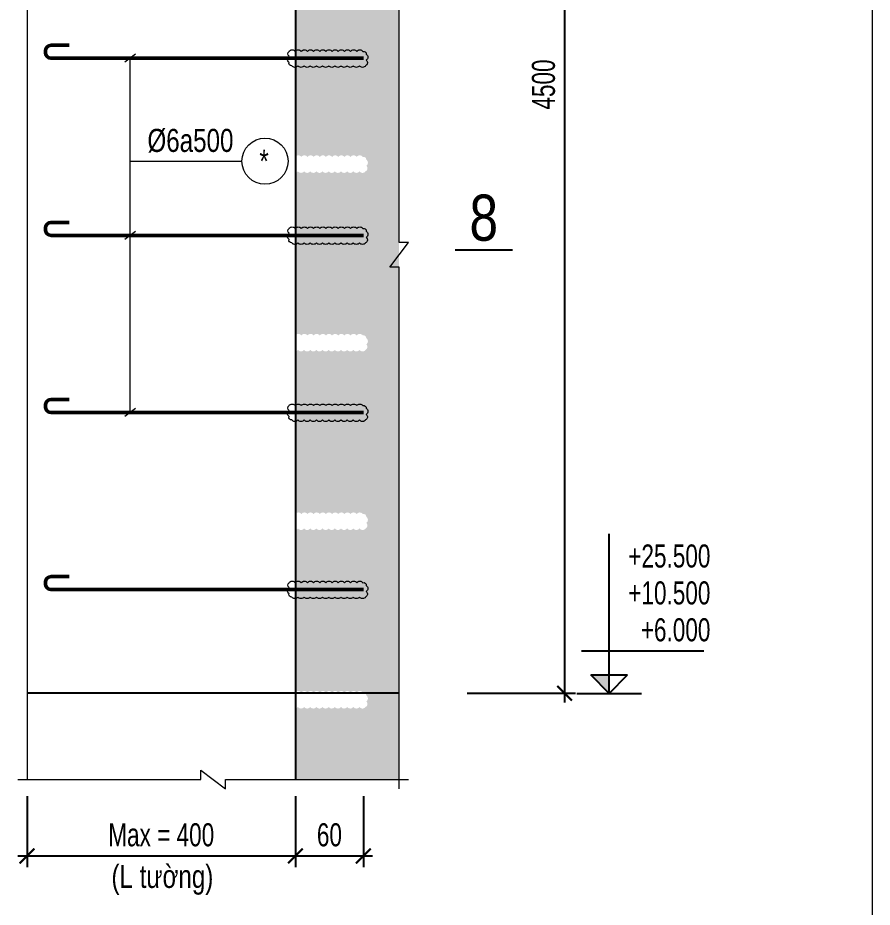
# Model space of a CAD drawing. Header units: millimetres. Extents: x 0 to 84100, y 0 to 158663.
# Drawn here: x 14608 to 16923, y 1786 to 4196 of the extents above; entities that cross this region are included whole.
import ezdxf
from ezdxf.enums import TextEntityAlignment as Align

# ---------------------------------------------------------------- set-up
doc = ezdxf.new("R2010")
doc.units = ezdxf.units.MM
doc.header["$LTSCALE"] = 800
doc.header["$MEASUREMENT"] = 0
doc.layers.get('DEFPOINTS').update_dxf_attribs({"color": 87})
for name, color, linetype in [('CDC.02.DIM', 1, 'Continuous'), ('CDC.03.BORDER', 3, 'Continuous'), ('CDC.06.TEXT', 2, 'Continuous'), ('CDC.10.HATCH', 9, 'Continuous')]:
    doc.layers.add(name, color=color, linetype=linetype)
for name, color, linetype, lineweight in [('CDC.05.STEEL', 4, 'Continuous', 50), ('CDC.11.NOTE', 8, 'Continuous', 18), ('CDC.14.STEELNUM', 9, 'Continuous', 18)]:
    doc.layers.add(name, color=color, linetype=linetype, lineweight=lineweight)
doc.styles.add('KC_BIGTEXT', font='arial.ttf', dxfattribs={"width": 0.7})
doc.styles.add('KC_SMTEXT', font='arial.ttf', dxfattribs={"width": 0.7})
doc.styles.add('KCS_SMTEXT', font='arial.ttf', dxfattribs={"width": 0.7})
doc.dimstyles.new('KCS_DIM25', dxfattribs={"dimtxt": 62.5, "dimasz": 40, "dimexe": 30, "dimexo": 0, "dimgap": 25, "dimtad": 1, "dimdec": 0, "dimzin": 13, "dimdsep": 46, "dimtxsty": 'KCS_SMTEXT', "dimblk": 'ARCHTICK', "dimcen": 0, "dimdle": 25, "dimclrd": 1, "dimclre": 1, "dimclrt": 2, "dimadec": 0, "dimazin": 0, "dimtfac": 1, "dimtdec": 0, "dimtix": 1, "dimtmove": 2, "dimatfit": 3, "dimfxl": 1, "dimtolj": 1, "dimtzin": 13, "dimarcsym": 0})

# ---------------------------------------------------------------- blocks, each defined once
blk = doc.blocks.new('_ArchTick')
at = {"color": 0, "linetype": 'ByBlock', "const_width": 0.15}
blk.add_lwpolyline([(-0.5, -0.5), (0.5, 0.5)], dxfattribs=at)
blk = doc.blocks.new('*D642')
at = {"layer": 'CDC.02.DIM', "color": 1, "lineweight": -2, "ltscale": 0.5, "transparency": 16777216}
for p, q in [((16089.64995744066, 5690.172116242846), (16089.64995744067, 2340.444304200851)), ((15826.13092523246, 5665.172116242846), (16119.64995744066, 5665.172116242846)), ((15826.13092523246, 2365.444304200851), (16119.64995744067, 2365.444304200851))]:
    blk.add_line(p, q, dxfattribs=at)
at = {"layer": 'DEFPOINTS', "color": 0, "ltscale": 0.5, "transparency": 16777216}
for p in [(15826.13092523246, 5665.172116242846), (15826.13092523246, 2365.444304200851), (16089.64995744067, 2365.444304200851)]:
    blk.add_point(p, dxfattribs=at)
at = {"layer": 'CDC.02.DIM', "color": 1, "lineweight": -2, "ltscale": 0.5, "transparency": 16777216, "xscale": 40, "yscale": 40, "zscale": 40}
for p, rotation in [((16089.64995744066, 5665.172116242846), 90), ((16089.64995744067, 2365.444304200851), 270)]:
    blk.add_blockref('_ArchTick', p, dxfattribs=dict(at, rotation=rotation))
at = {"layer": 'CDC.02.DIM', "color": 2, "ltscale": 0.5, "transparency": 16777216, "insert": (16032.73914570806, 4015.308210221843), "char_height": 62.5, "attachment_point": 5, "rotation": 90, "style": 'KCS_SMTEXT'}
blk.add_mtext('\\A1;{\\C7;4500}', dxfattribs=at)
blk = doc.blocks.new('*D644')
at = {"layer": 'CDC.02.DIM', "color": 1, "lineweight": -2, "ltscale": 0.5, "transparency": 16777216}
for p, q in [((15360.61558269048, 2086.84041742704), (15360.61558269048, 1894.50111978178)), ((15544.58914449057, 2086.84041742704), (15544.58914449057, 1894.50111978178)), ((15335.61558269048, 1924.50111978178), (15569.58914449057, 1924.50111978178))]:
    blk.add_line(p, q, dxfattribs=at)
at = {"layer": 'DEFPOINTS', "color": 0, "ltscale": 0.5, "transparency": 16777216}
for p in [(15360.61558269048, 2086.84041742704), (15544.58914449057, 2086.84041742704), (15544.58914449057, 1924.50111978178)]:
    blk.add_point(p, dxfattribs=at)
at = {"layer": 'CDC.02.DIM', "color": 1, "lineweight": -2, "ltscale": 0.5, "transparency": 16777216, "xscale": 40, "yscale": 40, "zscale": 40, "rotation": 180}
blk.add_blockref('_ArchTick', (15360.61558269048, 1924.50111978178), dxfattribs=at)
at = {"layer": 'CDC.02.DIM', "color": 1, "lineweight": -2, "ltscale": 0.5, "transparency": 16777216, "xscale": 40, "yscale": 40, "zscale": 40}
blk.add_blockref('_ArchTick', (15544.58914449057, 1924.50111978178), dxfattribs=at)
at = {"layer": 'CDC.02.DIM', "color": 2, "ltscale": 0.5, "transparency": 16777216, "insert": (15452.60236359053, 1981.411931514386), "char_height": 62.5, "attachment_point": 5, "style": 'KCS_SMTEXT'}
blk.add_mtext('\\A1;{\\C7;60}', dxfattribs=at)
blk = doc.blocks.new('*D645')
at = {"layer": 'CDC.02.DIM', "color": 1, "lineweight": -2, "ltscale": 0.5, "transparency": 16777216}
for p, q in [((14633.43640927403, 2086.84041742704), (14633.43640927403, 1894.501120121247)), ((15360.6155183971, 2086.84041742704), (15360.6155183971, 1894.501120121247)), ((14608.43640927403, 1924.501120121247), (15385.6155183971, 1924.501120121247))]:
    blk.add_line(p, q, dxfattribs=at)
at = {"layer": 'DEFPOINTS', "color": 0, "ltscale": 0.5, "transparency": 16777216}
for p in [(14633.43640927403, 2086.84041742704), (15360.6155183971, 2086.84041742704), (15360.6155183971, 1924.501120121247)]:
    blk.add_point(p, dxfattribs=at)
at = {"layer": 'CDC.02.DIM', "color": 1, "lineweight": -2, "ltscale": 0.5, "transparency": 16777216, "xscale": 40, "yscale": 40, "zscale": 40, "rotation": 180}
blk.add_blockref('_ArchTick', (14633.43640927403, 1924.501120121247), dxfattribs=at)
at = {"layer": 'CDC.02.DIM', "color": 1, "lineweight": -2, "ltscale": 0.5, "transparency": 16777216, "xscale": 40, "yscale": 40, "zscale": 40}
blk.add_blockref('_ArchTick', (15360.6155183971, 1924.501120121247), dxfattribs=at)
at = {"layer": 'CDC.02.DIM', "color": 2, "ltscale": 0.5, "transparency": 16777216, "insert": (14997.02596383556, 1981.411931853853), "char_height": 62.5, "attachment_point": 5, "style": 'KCS_SMTEXT'}
blk.add_mtext('\\A1;{\\C7;Max = 400}', dxfattribs=at)
blk = doc.blocks.new('COS_CD')
at = {"layer": 'CDC.10.HATCH'}
blk.add_hatch(color=256, dxfattribs=at).paths.add_polyline_path([(37.5, 50), (87.5, 0), (87.5, 50)])
at = {"layer": 'CDC.02.DIM'}
for p, q in [((37.5, 50), (137.5, 50)), ((87.5, 0), (37.5, 50)), ((87.5, 0), (87.5, 50)), ((87.5, 0), (137.5, 50)), ((0, 0), (175, 0))]:
    blk.add_line(p, q, dxfattribs=at)

msp = doc.modelspace()

# ---------------------------------------------------------------- hatches: boundary and pattern name
at = {"layer": 'CDC.10.HATCH', "ltscale": 800}
h = msp.add_hatch(dxfattribs=at)
h.set_pattern_fill('BETONG', color=256, scale=16.66666666666666)
h.set_pattern_definition([(45, (-286891.1529589925, -58255.66168071199), (-94.28090415820631, 94.28090415820634), []), (45, (-286828.6529589925, -58255.66168071199), (-94.28090415820631, 94.28090415820634), []), (49.99999999999999, (-286891.1529589925, -58255.66168071199), (119.5433637667922, -10.45868916376585), [12.5, -137.5]), (355, (-286891.1529589925, -58255.66168071199), (-23.12522226883333, 125.3653556166686), [10, -110]), (100.4514, (-286881.1910123258, -58256.53323737867), (96.41823028567026, 114.9065903434923), [10.62336499999991, -116.8570186666659]), (46.18420000000002, (-286891.1529589925, -58222.3283473785), (177.8735081042741, -27.58650238816968), [18.74999999999989, -206.2499999999991]), (96.63559999999998, (-286876.3301681593, -58224.62723187832), (155.7771175914505, 162.352978483407), [15.9350479999999, -175.2854999999984]), (351.1842, (-286891.1529589925, -58222.3283473785), (155.7769908556045, 162.3531001542208), [15, -165]), (21, (-286874.4862923259, -58230.66168071199), (99.48450868641028, -67.10314844422314), [12.5, -137.5]), (326.0000000000001, (-286874.4862923259, -58230.66168071199), (40.55255532026362, 120.8583408411422), [10, -110]), (71.4514, (-286866.1959201592, -58236.25361504508), (140.0371047635817, 53.75508278499206), [10.623365, -116.8570186666667]), (37.50000000000001, (-286891.1529589925, -58255.66168071199), (2.026642552881778, 55.48230897188525), [0, -108.6666666666667, 0, -111.6666666666667, 0, -110.4166666666667]), (7.499999999999999, (-286891.1529589925, -58255.66168071199), (43.84492290702477, 65.7352853137267), [0, -63.66666666666666, 0, -106.1666666666667, 0, -42.08333333333333]), (327.5, (-286928.3196256594, -58255.66168071199), (88.97040602873484, -3.7591452890633), [0, -41.66666666666666, 0, -130, 0, -172.5]), (317.5, (-286944.9862923259, -58255.66168071199), (97.19769489039771, 16.68416372205294), [0, -54.16666666666666, 0, -86.33333333333333, 0, -122.5])])
edge = h.paths.add_edge_path()
edge.add_line((15360.61568050636, 2131.764773163974), (15641.47897741702, 2131.764773163974))
edge.add_line((15641.47897741702, 2131.764773163974), (15641.47897741702, 5875.213353071857))
edge.add_line((15641.47897741702, 5875.213353071857), (15360.6156805059, 5875.213353071857))
edge.add_line((15360.6156805059, 5875.213353071857), (15360.6156805059, 5755.640856729849))
edge.add_arc((15368.19189802781, 5748.851649801276), 10.17312157882628, 35.00000184134399, 138.135817753867, ccw=False)
edge.add_arc((15384.85856451178, 5748.851650061115), 10.17312157960868, 34.99999629378789, 144.9999999491505, ccw=False)
edge.add_arc((15401.52523156107, 5748.851649514894), 10.1731215791138, 35.000000469602014, 144.9999999487204, ccw=False)
edge.add_arc((15418.1918981852, 5748.851649575896), 10.17312157944848, 35.00000362635848, 144.9999999496876, ccw=False)
edge.add_arc((15434.85856448757, 5748.85165009604), 10.1731215791407, 34.99999647372931, 144.9999999487204, ccw=False)
edge.add_arc((15451.52523151869, 5748.851649575896), 10.17312157936306, 35.00000404564821, 144.9999999502247, ccw=False)
edge.add_arc((15468.19189777822, 5748.851650157041), 10.17312157897436, 34.99999497640522, 144.9999999492575, ccw=False)
edge.add_arc((15484.85856496161, 5748.851649418968), 10.17312157933035, 35.000001786340704, 144.9999999496876, ccw=False)
edge.add_arc((15501.52523145164, 5748.851649671822), 10.17312157929812, 35.0000038068369, 144.9999999507617, ccw=False)
edge.add_arc((15518.19189773584, 5748.851650218043), 10.17312157912413, 34.99999629206968, 144.9999999507617, ccw=False)
edge.add_arc((15534.85856478513, 5748.851649671822), 10.17312157895771, 35.000001732197575, 144.9999999518359, ccw=False)
edge.add_arc((15545.27719745171, 5747.749952991988), 7.243418385274582, -3.2683985106805835, 106.73160764323521, ccw=False)
edge.add_arc((15546.67377051329, 5739.003648140497), 10.17312162064315, -54.99999457970131, 54.999996995129095, ccw=False)
edge.add_arc((15546.39688787414, 5723.907266691356), 9.115630203625196, -62.10496386050471, 47.89504298411492, ccw=False)
edge.add_arc((15542.32833203571, 5721.685879776749), 10.17312157933071, 215.0000007262462, 324.99999693312367, ccw=False)
edge.add_arc((15525.66166543765, 5721.685879678029), 10.17312157938994, 215.0000000497753, 324.9999999507618, ccw=False)
edge.add_arc((15508.99499877114, 5721.685879678029), 10.17312157911736, 215.0000007571855, 324.9999999492575, ccw=False)
edge.add_arc((15492.32833217588, 5721.685879575118), 10.17312157972264, 214.9999993418281, 324.99999995119185, ccw=False)
edge.add_arc((15475.66166543719, 5721.685879678029), 10.1731215788816, 215.0000000502054, 324.9999999492575, ccw=False)
edge.add_arc((15458.99499877068, 5721.685879678029), 10.17312157903879, 215.0000040466153, 324.9999999518359, ccw=False)
edge.add_arc((15442.32833251162, 5721.685879096884), 10.17312157915935, 214.9999960528284, 324.9999999492575, ccw=False)
edge.add_arc((15425.66166543765, 5721.685879678029), 10.17312157938994, 215.0000000497753, 324.9999999507618, ccw=False)
edge.add_arc((15408.99499877114, 5721.685879678029), 10.17312157913244, 215.0000000487013, 324.9999999487204, ccw=False)
edge.add_arc((15392.32833210416, 5721.685879678495), 10.17312157913244, 215.0000000512796, 324.9999999507618, ccw=False)
edge.add_arc((15375.66166543765, 5721.685879678495), 10.17312157936306, 215.0000040456481, 324.9999999502246, ccw=False)
edge.add_arc((15358.99499959816, 5721.685879696655), 10.1731215790133, 279.166853620337, 324.9999958253312, ccw=False)
edge.add_line((15360.6156805059, 5711.642683190788), (15360.6156805059, 5271.71493080401))
edge.add_arc((15368.19189802781, 5264.925723874971), 10.17312157928824, 35.00000250062601, 138.1358177514256, ccw=False)
edge.add_arc((15384.85856444473, 5264.925724231201), 10.17312157911931, 34.99999605282841, 144.9999999492575, ccw=False)
edge.add_arc((15401.52523151869, 5264.925723650056), 10.17312157936801, 35.00000159479748, 144.9999999507617, ccw=False)
edge.add_arc((15418.19189802781, 5264.925723874971), 10.17312157906222, 35.00000208284058, 144.9999999492575, ccw=False)
edge.add_arc((15434.85856448757, 5264.925724170665), 10.17312157915935, 34.999996054869825, 144.9999999507617, ccw=False)
edge.add_arc((15451.52523156107, 5264.92572358952), 10.17312157907733, 35.00000446278938, 144.9999999518359, ccw=False)
edge.add_arc((15468.19189777775, 5264.925724231667), 10.1731215789913, 34.99999580929051, 144.9999999503316, ccw=False)
edge.add_arc((15484.85856487639, 5264.925723614666), 10.17312157956314, 35.00000071056161, 144.9999999496876, ccw=False)
edge.add_arc((15501.52523147585, 5264.925723711058), 10.17312157888718, 35.000002967613625, 144.9999999492575, ccw=False)
edge.add_arc((15518.19189784574, 5264.92572413481), 10.17312157974828, 34.999997792616284, 144.9999999517289, ccw=False)
edge.add_arc((15534.85856474182, 5264.925723806984), 10.17312157855058, 35.00000582411059, 144.9999999488273, ccw=False)
edge.add_arc((15545.27719750246, 5263.824027861498), 7.243418399130195, -3.26840645779032, 106.7316118296581, ccw=False)
edge.add_arc((15546.67377042715, 5255.077722112677), 10.17312158723814, -54.99999615631742, 54.999996156003704, ccw=False)
edge.add_arc((15546.39688745737, 5239.981340579252), 9.115630233555375, -62.1049583177429, 47.89504238040638, ccw=False)
edge.add_arc((15542.32833215399, 5237.759953681409), 10.17312157933736, 214.999999560658, 324.9999994716351, ccw=False)
edge.add_arc((15525.66166543719, 5237.759953752189), 10.17312157913244, 215.0000000512797, 324.9999999512989, ccw=False)
edge.add_arc((15508.99499877114, 5237.759953752189), 10.17312157913244, 215.0000000487013, 324.9999999487204, ccw=False)
edge.add_arc((15492.32833210416, 5237.759953752189), 10.17312157913244, 215.0000000507425, 324.99999995129883, ccw=False)
edge.add_arc((15475.66166543765, 5237.759953752189), 10.17312157938994, 215.0000000492383, 324.9999999502247, ccw=False)
edge.add_arc((15458.99499877068, 5237.759953752189), 10.17312157903879, 215.0000040466153, 324.9999999518359, ccw=False)
edge.add_arc((15442.32833251162, 5237.759953171044), 10.17312157915935, 214.9999960533655, 324.99999994872036, ccw=False)
edge.add_arc((15425.66166543765, 5237.759953752189), 10.17312157938994, 215.0000000503125, 324.99999995022466, ccw=False)
edge.add_arc((15408.99499877114, 5237.759953752189), 10.17312157913244, 215.0000000492383, 324.9999999492575, ccw=False)
edge.add_arc((15392.32833210463, 5237.759953752189), 10.17312157909391, 214.9999996325271, 324.9999999487204, ccw=False)
edge.add_arc((15375.66166539528, 5237.759953812725), 10.17312157936306, 215.0000040456481, 324.9999999502246, ccw=False)
edge.add_arc((15358.99499950223, 5237.759953755449), 10.17312157920083, 279.16685416738414, 324.99999634850326, ccw=False)
edge.add_line((15360.6156805059, 5227.716757264949), (15360.6156805059, 4787.789004877704))
edge.add_arc((15368.19189802781, 4780.999797948665), 10.1731215791547, 35.000002087030396, 138.1358177519139, ccw=False)
edge.add_arc((15384.8585644871, 4780.999798244826), 10.17312157938346, 34.99999605282841, 144.9999999502247, ccw=False)
edge.add_arc((15401.52523156107, 4780.999797663681), 10.17312157909906, 35.00000005074253, 144.9999999512988, ccw=False)
edge.add_arc((15418.19189822758, 4780.999797664146), 10.17312157903879, 35.00000404661529, 144.9999999518359, ccw=False)
edge.add_arc((15434.85856448664, 4780.999798245291), 10.17312157915935, 34.99999605282841, 144.9999999492575, ccw=False)
edge.add_arc((15451.5252315606, 4780.999797664146), 10.17312157907883, 35.0000040471524, 144.9999999512988, ccw=False)
edge.add_arc((15468.19189782012, 4780.999798244826), 10.17312157963945, 34.99999646749819, 144.9999999491505, ccw=False)
edge.add_arc((15484.85856485171, 4780.999797724216), 10.17312157907048, 35.0000015931862, 144.9999999497945, ccw=False)
edge.add_arc((15501.5252313613, 4780.999797948665), 10.17312157936778, 34.999998257562595, 144.9999999502247, ccw=False)
edge.add_arc((15518.19189821035, 4780.999797687895), 10.17312157924401, 35.0000011245873, 144.9999999481833, ccw=False)
edge.add_arc((15534.8585647679, 4780.999797844357), 10.17312157911006, 35.000000403426895, 144.9999999512988, ccw=False)
edge.add_arc((15545.27719744006, 4779.898100933089), 7.24341838461932, -3.268392199388984, 106.73160657158951, ccw=False)
edge.add_arc((15546.67377098734, 4771.151796595223), 10.17312159975699, -54.99999994739392, 54.9999999473938, ccw=False)
edge.add_arc((15546.39688747414, 4756.055414656206), 9.115630228275748, -62.10495573305042, 47.89504243799189, ccw=False)
edge.add_arc((15542.32833227273, 4753.834027585603), 10.17312157924387, 214.9999983971111, 325.00000201218785, ccw=False)
edge.add_arc((15525.66166543765, 4753.834027826349), 10.17312157938994, 215.0000000497753, 324.9999999507618, ccw=False)
edge.add_arc((15508.99499877114, 4753.834027826349), 10.17312157913244, 215.0000000487013, 324.9999999487204, ccw=False)
edge.add_arc((15492.32833210416, 4753.834027826349), 10.17312157913244, 215.0000000512796, 324.9999999507618, ccw=False)
edge.add_arc((15475.66166543765, 4753.834027826349), 10.17312157938994, 215.0000000497753, 324.99999994968755, ccw=False)
edge.add_arc((15458.99499877068, 4753.834027825884), 10.17312157903879, 215.0000040466153, 324.9999999518359, ccw=False)
edge.add_arc((15442.32833251162, 4753.834027244739), 10.17312157915935, 214.9999960528284, 324.9999999492575, ccw=False)
edge.add_arc((15425.66166543765, 4753.834027826349), 10.17312157938994, 215.0000000497753, 324.9999999507618, ccw=False)
edge.add_arc((15408.99499877114, 4753.834027826349), 10.17312157913244, 215.0000000487013, 324.9999999487204, ccw=False)
edge.add_arc((15392.32833210416, 4753.834027826349), 10.17312157913244, 215.0000000512796, 324.9999999507618, ccw=False)
edge.add_arc((15375.66166543765, 4753.834027826349), 10.17312157936306, 215.0000040456481, 324.9999999502246, ccw=False)
edge.add_arc((15358.99499959816, 4753.834027844976), 10.1731215790133, 279.166853620337, 324.9999958253312, ccw=False)
edge.add_line((15360.6156805059, 4743.790831339109), (15360.6156805059, 4303.86307895233))
edge.add_arc((15368.19189802781, 4297.073872022826), 10.17312157929577, 35.000006085588495, 138.1358177514256, ccw=False)
edge.add_arc((15384.85856407965, 4297.073872900597), 10.17312157915418, 34.9999913888642, 144.9999999492575, ccw=False)
edge.add_arc((15401.52523162859, 4297.073871640983), 10.17312157946194, 35.000004713739486, 144.9999999496876, ccw=False)
edge.add_arc((15418.19189782059, 4297.073872319452), 10.17312157906695, 34.99999938318808, 144.9999999518359, ccw=False)
edge.add_arc((15434.85856455462, 4297.073872222594), 10.17312157909777, 35.00000071679261, 144.9999999492575, ccw=False)
edge.add_arc((15451.52523115361, 4297.073872319452), 10.17312157938549, 35.00000046122261, 144.9999999502247, ccw=False)
edge.add_arc((15468.19189777822, 4297.073872379522), 10.17312157893524, 34.99999605433271, 144.9999999492575, ccw=False)
edge.add_arc((15484.85856485171, 4297.073871797911), 10.17312157942333, 35.00000004977528, 144.9999999502247, ccw=False)
edge.add_arc((15501.52523151869, 4297.073871798377), 10.1731215790037, 35.0000015946905, 144.9999999518359, ccw=False)
edge.add_arc((15518.19189802781, 4297.073872022826), 10.17312157927925, 34.99999958214357, 144.9999999507617, ccw=False)
edge.add_arc((15534.85856474182, 4297.073871954839), 10.17312157892679, 35.00000616895261, 144.9999999492575, ccw=False)
edge.add_arc((15545.27719750153, 4295.97217608479), 7.24341838475811, -3.268406271735728, 106.7316121444249, ccw=False)
edge.add_arc((15546.67377045555, 4287.225870305701), 10.17312160694172, -54.999996593610376, 54.99999659330922, ccw=False)
edge.add_arc((15546.3968874448, 4272.129488704755), 9.115630219789768, -62.10495281371698, 47.89504247595289, ccw=False)
edge.add_arc((15542.32833239148, 4269.908101490262), 10.17312157918378, 214.9999972309857, 325.0000045506992, ccw=False)
edge.add_arc((15525.66166543765, 4269.90810190051), 10.17312157938994, 215.0000000497753, 324.9999999507618, ccw=False)
edge.add_arc((15508.99499877114, 4269.908101900044), 10.17312157906567, 215.0000000487012, 324.9999999497945, ccw=False)
edge.add_arc((15492.32833210463, 4269.90810190051), 10.17312157914468, 215.0000029666464, 324.9999999487204, ccw=False)
edge.add_arc((15475.66166573474, 4269.908101476292), 10.17312157934304, 214.9999977993845, 324.9999999502246, ccw=False)
edge.add_arc((15458.99499883866, 4269.908101803652), 10.17312157932651, 215.0000037900781, 324.99999995022466, ccw=False)
edge.add_arc((15442.32833255306, 4269.908101259294), 10.17312157894414, 214.9999952319752, 324.9999999497946, ccw=False)
edge.add_arc((15425.66166539574, 4269.908101960114), 10.17312157934765, 215.0000008721328, 324.9999999502247, ccw=False)
edge.add_arc((15408.99499881258, 4269.908101840905), 10.173121579499, 214.9999992274179, 324.9999999502247, ccw=False)
edge.add_arc((15392.32833206272, 4269.908101959649), 10.17312157836035, 215.0000037872857, 324.9999999504387, ccw=False)
edge.add_arc((15375.66166577712, 4269.908101416222), 10.173121579169, 215.0000003073867, 324.99999995129883, ccw=False)
edge.add_arc((15358.99499950409, 4269.908101904235), 10.17312157967341, 279.1668541562964, 324.9999963389427, ccw=False)
edge.add_line((15360.6156805059, 4259.864905413269), (15360.6156805059, 3819.937153026025))
edge.add_arc((15368.19189802781, 3813.147946096986), 10.17312157915025, 35.00000290992489, 138.1358177514256, ccw=False)
edge.add_arc((15384.85856440375, 3813.147946512821), 10.17312157937505, 34.99999923418608, 144.999999952266, ccw=False)
edge.add_arc((15401.52523115315, 3813.147946394078), 10.17312157898796, 34.9999964626644, 144.9999999497945, ccw=False)
edge.add_arc((15418.19189818474, 3813.147945872537), 10.17312157918332, 35.00000763114781, 144.9999999487204, ccw=False)
edge.add_arc((15434.85856407965, 3813.147946974757), 10.17312157962339, 34.99999246689862, 144.9999999491505, ccw=False)
edge.add_arc((15451.52523151869, 3813.147945872537), 10.17312157850201, 35.00000159619481, 144.9999999514058, ccw=False)
edge.add_arc((15468.19189802734, 3813.147946096986), 10.17312157955637, 35.00000209079002, 144.9999999491505, ccw=False)
edge.add_arc((15484.85856448664, 3813.147946394078), 10.17312157931223, 34.999996463738626, 144.9999999502247, ccw=False)
edge.add_arc((15501.52523151869, 3813.147945872071), 10.17312157946755, 35.00000763168481, 144.9999999496876, ccw=False)
edge.add_arc((15518.19189741314, 3813.147946975223), 10.17312157855927, 34.99999287705782, 144.9999999514058, ccw=False)
edge.add_arc((15534.85856480981, 3813.147945932142), 10.17312157918396, 35.00000729887478, 144.9999999512988, ccw=False)
edge.add_arc((15545.27719750572, 3812.046250241372), 7.24341838511821, -3.268402920386677, 106.73161256690909, ccw=False)
edge.add_arc((15546.67377087698, 3803.29994464296), 10.17312158078206, -55.00000089256548, 54.9999991850338, ccw=False)
edge.add_arc((15546.39688714678, 3788.203562655981), 9.115630250445953, -62.10495731073303, 47.89504197923691, ccw=False)
edge.add_arc((15542.32833210323, 3785.982175976067), 10.17312157931877, 215.0000000581547, 324.9999983873695, ccw=False)
edge.add_arc((15525.66166543719, 3785.982175974204), 10.17312157913244, 215.0000000512797, 324.9999999512989, ccw=False)
edge.add_arc((15508.99499877114, 3785.982175974204), 10.17312157913244, 215.0000000487013, 324.9999999487204, ccw=False)
edge.add_arc((15492.32833210416, 3785.982175974204), 10.17312157913244, 215.0000000507425, 324.99999995129883, ccw=False)
edge.add_arc((15475.66166543765, 3785.98217597467), 10.17312157938994, 215.0000000492383, 324.9999999502247, ccw=False)
edge.add_arc((15458.99499877068, 3785.982175974204), 10.17312157903879, 215.0000040466153, 324.9999999518359, ccw=False)
edge.add_arc((15442.32833251162, 3785.982175393059), 10.17312157915935, 214.9999960533655, 324.99999994872036, ccw=False)
edge.add_arc((15425.66166543765, 3785.98217597467), 10.17312157938994, 215.0000000503125, 324.99999995022466, ccw=False)
edge.add_arc((15408.99499877114, 3785.982175974204), 10.17312157913244, 215.0000000487013, 324.9999999487204, ccw=False)
edge.add_arc((15392.32833210416, 3785.982175974204), 10.17312157913244, 215.0000000507425, 324.99999995129883, ccw=False)
edge.add_arc((15375.66166543765, 3785.98217597467), 10.17312157936306, 215.0000040461852, 324.99999995022466, ccw=False)
edge.add_arc((15358.99499959816, 3785.982175992831), 10.17312157884305, 279.1668536204415, 324.9999958253312, ccw=False)
edge.add_line((15360.6156805059, 3775.938979486964), (15360.6156805059, 3336.01122709972))
edge.add_arc((15368.19189802781, 3329.222020171146), 10.17312157928824, 35.00000250008878, 138.1358177519139, ccw=False)
edge.add_arc((15384.85856444473, 3329.222020527843), 10.17312157883508, 34.99999605433271, 144.9999999503316, ccw=False)
edge.add_arc((15401.52523151823, 3329.222019946232), 10.17312157964744, 35.00000004880809, 144.9999999491505, ccw=False)
edge.add_arc((15418.1918981852, 3329.222019946697), 10.17312157887615, 35.000003233174425, 144.9999999503316, ccw=False)
edge.add_arc((15434.85856452808, 3329.222020409565), 10.17312157943618, 34.999996462127285, 144.9999999517289, ccw=False)
edge.add_arc((15451.52523155967, 3329.222019887558), 10.17312157892459, 35.00000444968322, 144.9999999503316, ccw=False)
edge.add_arc((15468.19189777822, 3329.222020527377), 10.17312157938825, 34.99999759892472, 144.9999999507617, ccw=False)
edge.add_arc((15484.85856469432, 3329.222020171612), 10.17312157904682, 34.999998909862484, 144.9999999497945, ccw=False)
edge.add_arc((15501.52523147678, 3329.222020005836), 10.17312157903879, 35.000004044036814, 144.9999999497945, ccw=False)
edge.add_arc((15518.19189773677, 3329.222020586516), 10.17312157926525, 34.9999949780165, 144.9999999502247, ccw=False)
edge.add_arc((15534.85856492017, 3329.222019848909), 10.17312157937275, 35.00000328678033, 144.9999999502247, ccw=False)
edge.add_arc((15545.27719745357, 3328.120323407027), 7.24341838116647, -3.268393363233713, 106.73160785643569, ccw=False)
edge.add_arc((15546.67377115311, 3319.374018870323), 10.17312154786456, -55.000003845769584, 55.00000088752438, ccw=False)
edge.add_arc((15546.39688688042, 3304.277636635146), 9.115630291475306, -62.104952867070324, 47.89504143615528, ccw=False)
edge.add_arc((15542.32833222244, 3302.056249880261), 10.1731215792854, 214.9999988925665, 325.00000092588095, ccw=False)
edge.add_arc((15525.66166543765, 3302.056250048365), 10.17312157938994, 215.0000000497753, 324.9999999507618, ccw=False)
edge.add_arc((15508.99499877114, 3302.056250048365), 10.17312157913244, 215.0000000487013, 324.9999999487204, ccw=False)
edge.add_arc((15492.32833210416, 3302.05625004883), 10.17312157913244, 215.0000000512796, 324.9999999507618, ccw=False)
edge.add_arc((15475.66166543765, 3302.05625004883), 10.17312157938994, 215.0000000497753, 324.99999994968755, ccw=False)
edge.add_arc((15458.99499877068, 3302.056250048365), 10.17312157903879, 215.0000040466153, 324.9999999518359, ccw=False)
edge.add_arc((15442.32833251162, 3302.056249467219), 10.17312157916509, 214.9999949738267, 324.9999999492574, ccw=False)
edge.add_arc((15425.66166532776, 3302.056250205293), 10.17312157938994, 215.0000000497753, 324.9999999507618, ccw=False)
edge.add_arc((15408.99499866124, 3302.056250205293), 10.17312157930912, 215.0000004533803, 324.99999994818324, ccw=False)
edge.add_arc((15392.32833203571, 3302.056250146154), 10.17312157872684, 215.0000018051409, 324.99999995140587, ccw=False)
edge.add_arc((15375.66166554801, 3302.056249891437), 10.17312157956691, 215.0000025573475, 324.99999994968755, ccw=False)
edge.add_arc((15358.99499950456, 3302.056250052556), 10.17312157941862, 279.16685415122254, 324.9999963332487, ccw=False)
edge.add_line((15360.61568050543, 3292.013053561124), (15360.6156805059, 2852.085301174346))
edge.add_arc((15368.19189802781, 2845.296094245306), 10.17312157923621, 35.00000209755808, 138.1358177524022, ccw=False)
edge.add_arc((15384.8585644857, 2845.29609454333), 10.17312157915935, 34.99999605336552, 144.9999999487204, ccw=False)
edge.add_arc((15401.52523155967, 2845.296093961719), 10.17312157938994, 35.000000049238224, 144.9999999502247, ccw=False)
edge.add_arc((15418.19189822665, 2845.296093961719), 10.17312157911531, 35.00000444914599, 144.9999999507617, ccw=False)
edge.add_arc((15434.85856444519, 2845.296094602003), 10.17312157906399, 34.99999759935491, 144.9999999518359, ccw=False)
edge.add_arc((15451.5252313613, 2845.296094245306), 10.17312157934851, 35.000002097021024, 144.9999999502247, ccw=False)
edge.add_arc((15468.19189781966, 2845.296094542864), 10.17312157915935, 34.999996054869825, 144.9999999507617, ccw=False)
edge.add_arc((15484.85856489316, 2845.296093962184), 10.17312157895978, 35.00000112759591, 144.999999952373, ccw=False)
edge.add_arc((15501.52523144977, 2845.296094118647), 10.17312157917807, 35.00000296922491, 144.9999999512988, ccw=False)
edge.add_arc((15518.19189781873, 2845.29609454333), 10.17312157887511, 34.99999605433271, 144.9999999503316, ccw=False)
edge.add_arc((15534.85856489223, 2845.296093961719), 10.17312157973786, 35.00000404102832, 144.9999999486134, ccw=False)
edge.add_arc((15545.27719746474, 2844.194397661864), 7.243418383927435, -3.268393101876086, 106.73160880361931, ccw=False)
edge.add_arc((15546.67377126813, 2835.448093056708), 10.17312157382827, -55.00000484754071, 55.00000189039088, ccw=False)
edge.add_arc((15546.39688688321, 2820.351710674382), 9.115630259039431, -62.10495009644279, 47.895041677547, ccw=False)
edge.add_arc((15542.32833234072, 2818.130323784921), 10.17312157919856, 214.9999977290196, 325.00000346643367, ccw=False)
edge.add_arc((15525.66166543765, 2818.130324122525), 10.17312157938994, 215.0000000503125, 324.99999995022466, ccw=False)
edge.add_arc((15508.99499877114, 2818.130324122525), 10.17312157913244, 215.0000000487013, 324.9999999487204, ccw=False)
edge.add_arc((15492.32833210416, 2818.130324122525), 10.17312157913244, 215.0000000507425, 324.99999995129883, ccw=False)
edge.add_arc((15475.66166543765, 2818.130324122525), 10.17312157938994, 215.0000000492383, 324.9999999502247, ccw=False)
edge.add_arc((15458.99499877068, 2818.130324122525), 10.17312157903879, 215.0000040466153, 324.9999999518359, ccw=False)
edge.add_arc((15442.32833251162, 2818.13032354138), 10.17312157919274, 214.9999960533655, 324.9999999481833, ccw=False)
edge.add_arc((15425.66166543765, 2818.130324122525), 10.17312157942333, 215.0000000508495, 324.9999999502247, ccw=False)
edge.add_arc((15408.99499877114, 2818.130324122525), 10.17312157913244, 215.0000000487013, 324.9999999487204, ccw=False)
edge.add_arc((15392.32833210416, 2818.130324122525), 10.17312157901279, 214.9999992446068, 324.9999999518359, ccw=False)
edge.add_arc((15375.6616653557, 2818.130324239872), 10.17312157930604, 215.0000044476418, 324.9999999507618, ccw=False)
edge.add_arc((15358.99499950549, 2818.13032412625), 10.17312157910926, 279.1668541488423, 324.99999633120734, ccw=False)
edge.add_line((15360.6156805059, 2808.087127635285), (15360.6156805059, 2368.15937524804))
edge.add_arc((15368.19189802781, 2361.370168319467), 10.1731215791501, 35.00000210013661, 138.1358177524022, ccw=False)
edge.add_arc((15384.8585644857, 2361.37016861749), 10.17312157941684, 34.99999605443958, 144.9999999502247, ccw=False)
edge.add_arc((15401.5252315592, 2361.37016803681), 10.17312157869102, 35.00000045058789, 144.9999999508687, ccw=False)
edge.add_arc((15418.19189818474, 2361.370168094552), 10.17312157944682, 35.00000364419151, 144.9999999502247, ccw=False)
edge.add_arc((15434.8585644857, 2361.37016861749), 10.17312157929304, 34.99999645428511, 144.9999999496876, ccw=False)
edge.add_arc((15451.52523151869, 2361.370168094552), 10.17312157903709, 35.00000159576467, 144.9999999518359, ccw=False)
edge.add_arc((15468.19189802734, 2361.370168319001), 10.1731215793516, 34.999998103296605, 144.9999999487204, ccw=False)
edge.add_arc((15484.85856489269, 2361.370168036345), 10.17312157929953, 35.00000045069481, 144.9999999502247, ccw=False)
edge.add_arc((15501.52523151869, 2361.370168094552), 10.17312157919598, 35.00000364623281, 144.9999999507617, ccw=False)
edge.add_arc((15518.19189781873, 2361.37016861749), 10.17312157903554, 34.99999645428511, 144.9999999492575, ccw=False)
edge.add_arc((15534.85856485171, 2361.370168095018), 10.17312157930168, 35.00000409549449, 144.9999999518359, ccw=False)
edge.add_arc((15545.2771974694, 2360.268471817515), 7.243418384433217, -3.2683969930159265, 106.7316092258383, ccw=False)
edge.add_arc((15546.67377096592, 2351.522166918061), 10.17312157294296, -54.99999973332359, 54.999999732947515, ccw=False)
edge.add_arc((15546.39688741314, 2336.425785030267), 9.115630259877573, -62.10496038568931, 47.89504214720171, ccw=False)
edge.add_arc((15542.32833205201, 2334.204398270726), 10.17312157917623, 215.000000558767, 324.999997303104, ccw=False)
edge.add_arc((15525.66166543719, 2334.204398196685), 10.17312157903229, 215.0000000507425, 324.99999995129883, ccw=False)
edge.add_arc((15508.99499877114, 2334.204398196685), 10.17312157913244, 215.0000000487013, 324.9999999487204, ccw=False)
edge.add_arc((15492.32833210416, 2334.204398196685), 10.17312157913244, 215.0000000507425, 324.99999995129883, ccw=False)
edge.add_arc((15475.66166543765, 2334.204398196685), 10.17312157938994, 215.0000000492383, 324.9999999502247, ccw=False)
edge.add_arc((15458.99499877068, 2334.204398196685), 10.17312157903879, 215.0000040466153, 324.9999999518359, ccw=False)
edge.add_arc((15442.32833251162, 2334.20439761554), 10.17312157915935, 214.9999960533655, 324.99999994872036, ccw=False)
edge.add_arc((15425.66166543765, 2334.204398196685), 10.17312157938994, 215.0000000503125, 324.99999995022466, ccw=False)
edge.add_arc((15408.99499877114, 2334.204398196685), 10.17312157913244, 215.0000000487013, 324.9999999487204, ccw=False)
edge.add_arc((15392.32833210416, 2334.204398196685), 10.17312157913244, 215.0000000507425, 324.99999995129883, ccw=False)
edge.add_arc((15375.66166543765, 2334.204398196685), 10.17312157936306, 215.0000040461852, 324.99999995022466, ccw=False)
edge.add_arc((15358.99499959816, 2334.204398215312), 10.17312157884305, 279.1668536204415, 324.9999958253312, ccw=False)
edge.add_line((15360.6156805059, 2324.161201709445), (15360.61568050636, 2131.764773163974))

# ---------------------------------------------------------------- linework, layer by layer
at = {"layer": 'CDC.02.DIM'}
for p, q in [((16210.48329076721, 2365.172116242844), (16210.48329076721, 2797.2123790365)), ((16135.48329076674, 2480.172116242844), (16466.99471963095, 2480.172116242844))]:
    msp.add_line(p, q, dxfattribs=at)
at = {"layer": 'CDC.03.BORDER'}
for p, q in [((15360.6156805059, 5875.213353071857), (15360.6156805059, 2131.764773163974)), ((15641.47897741702, 2365.44430420085), (14633.43640927403, 2365.44430420085))]:
    msp.add_line(p, q, dxfattribs=at)
at = {"layer": 'CDC.05.STEEL'}
for points in [[(14747.87610647027, 4121.621315664175), (14698.52121116957, 4121.621315664175, 0.414213562373095), (14683.52121116957, 4106.621315664175), (14683.52121116957, 4101.415159291151, 0.414213562373095), (14698.52121116957, 4086.415159291151), (15544.5891444901, 4086.415159291151)], [(14747.87610647027, 3641.621315664175), (14698.52121116957, 3641.621315664175, 0.414213562373095), (14683.52121116957, 3626.621315664175), (14683.52121116957, 3621.415159291151, 0.414213562373095), (14698.52121116957, 3606.415159291151), (15544.5891444901, 3606.415159291151)], [(14747.87610647027, 3161.621315664175), (14698.52121116957, 3161.621315664175, 0.414213562373095), (14683.52121116957, 3146.621315664175), (14683.52121116957, 3141.415159291151, 0.414213562373095), (14698.52121116957, 3126.415159291151), (15544.5891444901, 3126.415159291151)], [(14747.87610647027, 2681.621315664175), (14698.52121116957, 2681.621315664175, 0.414213562373095), (14683.52121116957, 2666.621315664175), (14683.52121116957, 2661.415159291151, 0.414213562373095), (14698.52121116957, 2646.415159291151), (15544.5891444901, 2646.415159291151)]]:
    msp.add_lwpolyline(points, format="xyb", dxfattribs=at)
at = {"layer": 'CDC.11.NOTE', "color": 2}
msp.add_line((16922.99207783155, 7354.688285229291), (16922.99207783107, 454.6882852288254), dxfattribs=at)
at = {"layer": 'CDC.11.NOTE'}
for p, q in [((14633.43640927356, 5875.213353071857), (14633.43640927403, 2131.764773163974)), ((14912.86257562964, 3126.415159291151), (14912.86257562964, 4086.415159291151)), ((14912.8625756301, 3807.450523048668), (15215.58965223693, 3807.450523048668))]:
    msp.add_line(p, q, dxfattribs=at)
at = {"layer": 'CDC.11.NOTE', "color": 3}
for p, q in [((14926.92505930728, 4097.352659291151), (14898.80005930728, 4075.477659291151)), ((14926.92505930728, 3617.352659291151), (14898.80005930728, 3595.477659291151)), ((14926.92505930728, 3137.352659291151), (14898.80005930728, 3115.477659291151))]:
    msp.add_line(p, q, dxfattribs=at)
at = {"layer": 'CDC.11.NOTE'}
for points in [[(15641.47897741702, 2106.764773163974), (15641.47897741702, 3520.155729784659), (15616.47897741702, 3520.155729784659), (15666.47897741702, 3586.822396451171), (15641.47897741702, 3586.822396451171), (15641.47897741702, 5900.213353071857)], [(14608.43640927403, 2131.764773163974), (15104.1243600118, 2131.764773163974), (15104.1243600118, 2156.764773163974), (15170.79102667878, 2106.764773163974), (15170.79102667878, 2131.764773163974), (15666.47897741702, 2131.764773163974)]]:
    msp.add_lwpolyline(points, dxfattribs=at)
for points in [[(15343.19189802781, 4105.0612527747, -0.52056705), (15359.85856469432, 4105.0612527747, -0.52056705), (15376.5252313613, 4105.0612527747, -0.52056705), (15393.19189802781, 4105.0612527747, -0.52056705), (15409.85856469432, 4105.0612527747, -0.52056705), (15426.5252313613, 4105.0612527747, -0.52056705), (15443.19189802781, 4105.0612527747, -0.52056705), (15459.85856469432, 4105.0612527747, -0.52056705), (15476.5252313613, 4105.0612527747, -0.52056705), (15493.19189802781, 4105.0612527747, -0.52056705), (15509.85856469432, 4105.0612527747, -0.52056705), (15526.5252313613, 4105.0612527747, -0.52056705), (15543.19189802781, 4105.0612527747, -0.52056705), (15552.50883382689, 4097.711521906807, -0.52056705), (15552.50883382689, 4081.044855240296, -0.52056705), (15550.66166550983, 4066.225356890849, -0.52056705), (15533.99499884332, 4066.225356890849, -0.52056705), (15517.32833217634, 4066.225356890849, -0.52056705), (15500.66166550983, 4066.225356890849, -0.52056705), (15483.99499884332, 4066.225356890849, -0.52056705), (15467.32833217634, 4066.225356890849, -0.52056705), (15450.66166550983, 4066.225356890849, -0.52056705), (15433.99499884332, 4066.225356890849, -0.52056705), (15417.32833217634, 4066.225356890849, -0.52056705), (15400.66166550983, 4066.225356890849, -0.52056705), (15383.99499884332, 4066.225356890849, -0.52056705), (15367.32833217634, 4066.225356890849, -0.52056705), (15350.66166550983, 4066.225356890849, -0.52056705), (15343.19189802781, 4075.422256075341, -0.52056705), (15343.19189802781, 4092.088922741852, -0.52056705)], [(15343.19189802781, 3625.0612527747, -0.52056705), (15359.85856469432, 3625.0612527747, -0.52056705), (15376.5252313613, 3625.0612527747, -0.52056705), (15393.19189802781, 3625.0612527747, -0.52056705), (15409.85856469432, 3625.0612527747, -0.52056705), (15426.5252313613, 3625.0612527747, -0.52056705), (15443.19189802781, 3625.0612527747, -0.52056705), (15459.85856469432, 3625.0612527747, -0.52056705), (15476.5252313613, 3625.0612527747, -0.52056705), (15493.19189802781, 3625.0612527747, -0.52056705), (15509.85856469432, 3625.0612527747, -0.52056705), (15526.5252313613, 3625.0612527747, -0.52056705), (15543.19189802781, 3625.0612527747, -0.52056705), (15552.50883382689, 3617.711521906807, -0.52056705), (15552.50883382689, 3601.044855240296, -0.52056705), (15550.66166550983, 3586.225356890849, -0.52056705), (15533.99499884332, 3586.225356890849, -0.52056705), (15517.32833217634, 3586.225356890849, -0.52056705), (15500.66166550983, 3586.225356890849, -0.52056705), (15483.99499884332, 3586.225356890849, -0.52056705), (15467.32833217634, 3586.225356890849, -0.52056705), (15450.66166550983, 3586.225356890849, -0.52056705), (15433.99499884332, 3586.225356890849, -0.52056705), (15417.32833217634, 3586.225356890849, -0.52056705), (15400.66166550983, 3586.225356890849, -0.52056705), (15383.99499884332, 3586.225356890849, -0.52056705), (15367.32833217634, 3586.225356890849, -0.52056705), (15350.66166550983, 3586.225356890849, -0.52056705), (15343.19189802781, 3595.422256075341, -0.52056705), (15343.19189802781, 3612.088922741852, -0.52056705)], [(15343.19189802781, 3145.0612527747, -0.52056705), (15359.85856469432, 3145.0612527747, -0.52056705), (15376.5252313613, 3145.0612527747, -0.52056705), (15393.19189802781, 3145.0612527747, -0.52056705), (15409.85856469432, 3145.0612527747, -0.52056705), (15426.5252313613, 3145.0612527747, -0.52056705), (15443.19189802781, 3145.0612527747, -0.52056705), (15459.85856469432, 3145.0612527747, -0.52056705), (15476.5252313613, 3145.0612527747, -0.52056705), (15493.19189802781, 3145.0612527747, -0.52056705), (15509.85856469432, 3145.0612527747, -0.52056705), (15526.5252313613, 3145.0612527747, -0.52056705), (15543.19189802781, 3145.0612527747, -0.52056705), (15552.50883382689, 3137.711521906807, -0.52056705), (15552.50883382689, 3121.044855240296, -0.52056705), (15550.66166550983, 3106.225356890849, -0.52056705), (15533.99499884332, 3106.225356890849, -0.52056705), (15517.32833217634, 3106.225356890849, -0.52056705), (15500.66166550983, 3106.225356890849, -0.52056705), (15483.99499884332, 3106.225356890849, -0.52056705), (15467.32833217634, 3106.225356890849, -0.52056705), (15450.66166550983, 3106.225356890849, -0.52056705), (15433.99499884332, 3106.225356890849, -0.52056705), (15417.32833217634, 3106.225356890849, -0.52056705), (15400.66166550983, 3106.225356890849, -0.52056705), (15383.99499884332, 3106.225356890849, -0.52056705), (15367.32833217634, 3106.225356890849, -0.52056705), (15350.66166550983, 3106.225356890849, -0.52056705), (15343.19189802781, 3115.422256075341, -0.52056705), (15343.19189802781, 3132.088922741852, -0.52056705)], [(15343.19189802781, 2665.0612527747, -0.52056705), (15359.85856469432, 2665.0612527747, -0.52056705), (15376.5252313613, 2665.0612527747, -0.52056705), (15393.19189802781, 2665.0612527747, -0.52056705), (15409.85856469432, 2665.0612527747, -0.52056705), (15426.5252313613, 2665.0612527747, -0.52056705), (15443.19189802781, 2665.0612527747, -0.52056705), (15459.85856469432, 2665.0612527747, -0.52056705), (15476.5252313613, 2665.0612527747, -0.52056705), (15493.19189802781, 2665.0612527747, -0.52056705), (15509.85856469432, 2665.0612527747, -0.52056705), (15526.5252313613, 2665.0612527747, -0.52056705), (15543.19189802781, 2665.0612527747, -0.52056705), (15552.50883382689, 2657.711521906807, -0.52056705), (15552.50883382689, 2641.044855240296, -0.52056705), (15550.66166550983, 2626.225356890849, -0.52056705), (15533.99499884332, 2626.225356890849, -0.52056705), (15517.32833217634, 2626.225356890849, -0.52056705), (15500.66166550983, 2626.225356890849, -0.52056705), (15483.99499884332, 2626.225356890849, -0.52056705), (15467.32833217634, 2626.225356890849, -0.52056705), (15450.66166550983, 2626.225356890849, -0.52056705), (15433.99499884332, 2626.225356890849, -0.52056705), (15417.32833217634, 2626.225356890849, -0.52056705), (15400.66166550983, 2626.225356890849, -0.52056705), (15383.99499884332, 2626.225356890849, -0.52056705), (15367.32833217634, 2626.225356890849, -0.52056705), (15350.66166550983, 2626.225356890849, -0.52056705), (15343.19189802781, 2635.422256075341, -0.52056705), (15343.19189802781, 2652.088922741852, -0.52056705)]]:
    msp.add_lwpolyline(points, format="xyb", close=True, dxfattribs=at)
at = {"layer": 'CDC.14.STEELNUM'}
msp.add_circle((15278.08965223693, 3807.450523048668), 62.5, dxfattribs=at)

# ---------------------------------------------------------------- block references
at = {"layer": 'CDC.02.DIM'}
msp.add_blockref('COS_CD', (16122.98329076674, 2365.172116242844), dxfattribs=at)

# ---------------------------------------------------------------- texts
at = {"layer": 'CDC.06.TEXT', "style": 'KC_SMTEXT', "width": 0.75}
for s, p in [('%%C6a500', (15076.12998000151, 3832.585002190928)), ('(L tường)', (15000.18083086508, 1837.867531606957))]:
    msp.add_text(s, height=62.5, dxfattribs=at).set_placement(p, align=Align.CENTER)
at = {"layer": 'CDC.06.TEXT', "color": 4, "style": 'KC_BIGTEXT', "width": 0.8}
msp.add_text('%%U 8 ', height=125, dxfattribs=at).set_placement((15870.73033295842, 3654.501550000656), align=Align.MIDDLE)
at = {"layer": 'CDC.06.TEXT', "color": 2, "style": 'KC_SMTEXT', "width": 0.7}
for s, p in [('+25.500', (16484.72859033235, 2706.225579520251)), ('+10.500', (16484.72859033235, 2606.225579520251)), ('+6.000', (16484.72859033235, 2506.225579520251))]:
    msp.add_text(s, height=62.5, dxfattribs=at).set_placement(p, align=Align.RIGHT)
at = {"layer": 'CDC.14.STEELNUM', "color": 2, "style": 'KC_SMTEXT', "width": 0.75}
msp.add_text('*', height=62.5, dxfattribs=at).set_placement((15275.5316713363, 3807.450523048668), align=Align.MIDDLE_CENTER)

# ---------------------------------------------------------------- dimensions: what is measured, and where the dimension line sits
at = {"layer": 'CDC.02.DIM', "ltscale": 0.5}
for base, p1, p2, angle, text, picture, middle in [((16089.64995744067, 2365.444304200851), (15826.13092523245, 5665.172116242844), (15826.13092523245, 2365.44430420085), 90, '{\\C7;4500}', '*D642', (16032.73914570806, 4015.308210221843)), ((15360.6155183971, 1924.501120121247), (14633.43640927403, 2086.84041742704), (15360.6155183971, 2086.84041742704), 359.9999776951635, '{\\C7;Max = 400}', '*D645', (14997.02596383556, 1981.411931853853)), ((15544.58914449057, 1924.50111978178), (15360.61558269048, 2086.84041742704), (15544.58914449057, 2086.84041742704), 359.9999776951635, '{\\C7;60}', '*D644', (15452.60236359053, 1981.411931514386))]:
    dim = msp.add_linear_dim(base=base, p1=p1, p2=p2, angle=angle, text=text, dimstyle='KCS_DIM25', dxfattribs=at)
    dim.commit()
    dim.dimension.update_dxf_attribs({"geometry": picture, "text_midpoint": middle})

doc.saveas('drawing.dxf')
